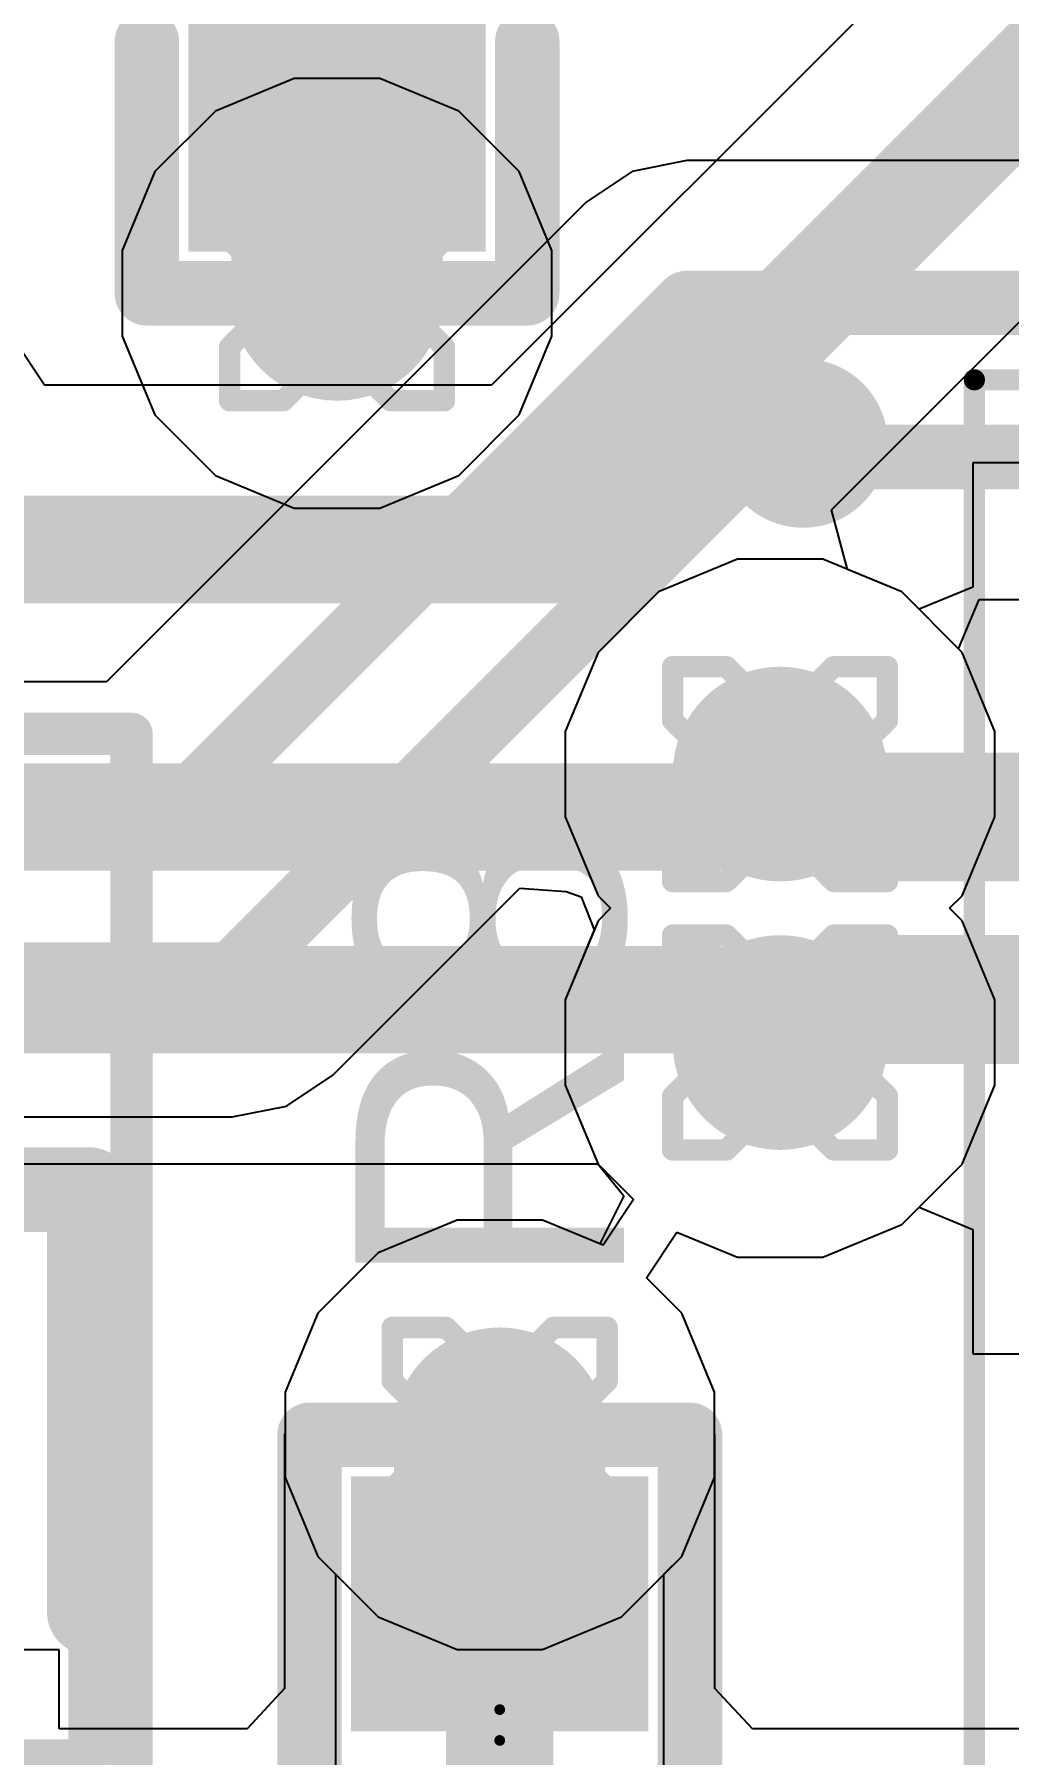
# Model space of a CAD drawing. Header units: inches. Extents: x -13 to 356, y -4 to 120.
# Drawn here: x 8.774 to 11.078, y 14.492 to 18.561 of the extents above; entities that cross this region are included whole.
import ezdxf

# ---------------------------------------------------------------- set-up
doc = ezdxf.new("R2010")
doc.units = ezdxf.units.IN
for name, color, linetype in [('Bottom Layer', 5, 'Continuous'), ('Drill Drawing', 1, 'Continuous'), ('GND', 16, 'Continuous'), ('Mechanical 13', 56, 'Continuous'), ('Mechanical 15', 56, 'Continuous'), ('Mechanical 16', 56, 'Continuous'), ('Mechanical 4', 56, 'Continuous'), ('POWER', 76, 'Continuous'), ('Top Layer', 1, 'Continuous'), ('Top Overlay', 2, 'Continuous'), ('Top Paste', 8, 'Continuous'), ('Top Solder', 216, 'Continuous'), ('Via Holes', 16, 'Continuous')]:
    doc.layers.add(name, color=color, linetype=linetype)
doc.styles.add('Arial', font='', dxfattribs={"height": 0.2})
doc.styles.get('Arial').set_extended_font_data('Arial')

# ---------------------------------------------------------------- blocks, each defined once
blk = doc.blocks.new('SOT23_3L_21')
at = {"layer": 'Mechanical 13'}
for points in [[(-1.5, 0.65, 0.1, 0.1, 0), (1.5, 0.65, 0.1, 0.1, 0)], [(1.5, -0.65, 0.1, 0.1, 0), (1.5, 0.65, 0.1, 0.1, 0)], [(-1.5, -0.65, 0.1, 0.1, 0), (1.5, -0.65, 0.1, 0.1, 0)]]:
    blk.add_lwpolyline(points, format="xyseb", dxfattribs=at)
for points in [[(1.475, 0.65, 0.05, 0.05, 1), (1.525, 0.65, 0.05, 0.05, 1)], [(1.475, 0.65, 0.05, 0.05, 1), (1.525, 0.65, 0.05, 0.05, 1)], [(1.475, -0.65, 0.05, 0.05, 1), (1.525, -0.65, 0.05, 0.05, 1)], [(1.475, -0.65, 0.05, 0.05, 1), (1.525, -0.65, 0.05, 0.05, 1)]]:
    blk.add_lwpolyline(points, format="xyseb", close=True, dxfattribs=at)
at = {"layer": 'Mechanical 15'}
for points in [[(-1.6, 1.778, 0.1, 0.1, 0), (1.6, 1.778, 0.1, 0.1, 0)], [(1.6, -1.778, 0.1, 0.1, 0), (1.6, 1.778, 0.1, 0.1, 0)]]:
    blk.add_lwpolyline(points, format="xyseb", dxfattribs=at)
blk.add_lwpolyline([(1.575, 1.778, 0.05, 0.05, 1), (1.625, 1.778, 0.05, 0.05, 1)], format="xyseb", close=True, dxfattribs=at)
blk.add_lwpolyline([(1.575, 1.778, 0.05, 0.05, 1), (1.625, 1.778, 0.05, 0.05, 1)], format="xyseb", close=True, dxfattribs=at)
at = {"layer": 'Top Overlay'}
for points in [[(0.7, 0.7, 0.2, 0.2, 0), (1.5, 0.7, 0.2, 0.2, 0)], [(1.5, -0.3, 0.2, 0.2, 0), (1.5, 0.7, 0.2, 0.2, 0)]]:
    blk.add_lwpolyline(points, format="xyseb", dxfattribs=at)
for points in [[(1.45, 0.7, 0.1, 0.1, 1), (1.55, 0.7, 0.1, 0.1, 1)], [(1.45, 0.7, 0.1, 0.1, 1), (1.55, 0.7, 0.1, 0.1, 1)], [(1.45, -0.3, 0.1, 0.1, 1), (1.55, -0.3, 0.1, 0.1, 1)]]:
    blk.add_lwpolyline(points, format="xyseb", close=True, dxfattribs=at)
blk = doc.blocks.new('_SOP100P600X160_11N_31')
at = {"layer": 'Mechanical 16'}
for points in [[(-3.655, 2.75, 0.05, 0.05, 0), (3.655, 2.75, 0.05, 0.05, 0)], [(-3.655, -2.75, 0.05, 0.05, 0), (-3.655, 2.75, 0.05, 0.05, 0)]]:
    blk.add_lwpolyline(points, format="xyseb", dxfattribs=at)
blk.add_lwpolyline([(-3.6675, 2.75, 0.025, 0.025, 1), (-3.6425, 2.75, 0.025, 0.025, 1)], format="xyseb", close=True, dxfattribs=at)
blk.add_lwpolyline([(-3.6675, 2.75, 0.025, 0.025, 1), (-3.6425, 2.75, 0.025, 0.025, 1)], format="xyseb", close=True, dxfattribs=at)
at = {"layer": 'Mechanical 4'}
for points in [[(-3.96, 2.6, 0.2, 0.2, 1), (-4.16, 2.6, 0.2, 0.2, 1)], [(-3.96, 2.6, 0.2, 0.2, 1), (-4.16, 2.6, 0.2, 0.2, 1)], [(-4.21, 2.6, 0.1, 0.1, 1), (-4.11, 2.6, 0.1, 0.1, 1)], [(-4.21, 2.6, 0.1, 0.1, 1), (-4.11, 2.6, 0.1, 0.1, 1)], [(-4.01, 2.6, 0.1, 0.1, 1), (-3.91, 2.6, 0.1, 0.1, 1)], [(-4.01, 2.6, 0.1, 0.1, 1), (-3.91, 2.6, 0.1, 0.1, 1)]]:
    blk.add_lwpolyline(points, format="xyseb", close=True, dxfattribs=at)
at = {"layer": 'Top Overlay'}
for points in [[(-3.96, 2.6, 0.2, 0.2, 1), (-4.16, 2.6, 0.2, 0.2, 1)], [(-4.21, 2.6, 0.1, 0.1, 1), (-4.11, 2.6, 0.1, 0.1, 1)], [(-4.01, 2.6, 0.1, 0.1, 1), (-3.91, 2.6, 0.1, 0.1, 1)]]:
    blk.add_lwpolyline(points, format="xyseb", close=True, dxfattribs=at)
blk = doc.blocks.new('C_0402_L_39')
at = {"layer": 'Top Layer'}
for points in [[(-0.65, 0.25), (-0.25, 0.25), (-0.25, -0.25), (-0.65, -0.25)], [(0.2499, 0.2499), (0.6499, 0.2499), (0.6499, -0.2501), (0.2499, -0.2501)]]:
    blk.add_hatch(color=1, dxfattribs=at).paths.add_polyline_path(points)
at = {"layer": 'Top Paste'}
for points in [[(-0.65, 0.25), (-0.25, 0.25), (-0.25, -0.25), (-0.65, -0.25)], [(0.2499, 0.2499), (0.6499, 0.2499), (0.6499, -0.2501), (0.2499, -0.2501)]]:
    blk.add_hatch(color=8, dxfattribs=at).paths.add_polyline_path(points)
at = {"layer": 'Top Solder'}
for points in [[(-0.7516, 0.3516), (-0.1484, 0.3516), (-0.1484, -0.3516), (-0.7516, -0.3516)], [(0.1483, 0.3515), (0.7515, 0.3515), (0.7515, -0.3517), (0.1483, -0.3517)]]:
    blk.add_hatch(color=216, dxfattribs=at).paths.add_polyline_path(points)
at = {"layer": 'Mechanical 15'}
for points in [[(0, -0.2, 0.0254, 0.0254, 0), (0, 0.2, 0.0254, 0.0254, 0)], [(0.2, 0, 0.0254, 0.0254, 0), (-0.2, 0, 0.0254, 0.0254, 0)]]:
    blk.add_lwpolyline(points, format="xyseb", dxfattribs=at)
for points in [[(-0.0063, 0.2, 0.0127, 0.0127, 1), (0.0063, 0.2, 0.0127, 0.0127, 1)], [(0.127, 0, 0.0254, 0.0254, 1), (-0.127, 0, 0.0254, 0.0254, 1)], [(-0.2063, 0, 0.0127, 0.0127, 1), (-0.1936, 0, 0.0127, 0.0127, 1)], [(-0.1333, 0, 0.0127, 0.0127, 1), (-0.1206, 0, 0.0127, 0.0127, 1)], [(0.1206, 0, 0.0127, 0.0127, 1), (0.1333, 0, 0.0127, 0.0127, 1)], [(0.1936, 0, 0.0127, 0.0127, 1), (0.2063, 0, 0.0127, 0.0127, 1)], [(-0.0063, -0.2, 0.0127, 0.0127, 1), (0.0063, -0.2, 0.0127, 0.0127, 1)]]:
    blk.add_lwpolyline(points, format="xyseb", close=True, dxfattribs=at)
at = {"layer": 'Top Overlay'}
for points in [[(-0.8499, -0.4499, 0.1524, 0.1524, 0), (-0.8499, 0.4499, 0.1524, 0.1524, 0)], [(-0.254, 0.4499, 0.1524, 0.1524, 0), (-0.8499, 0.4499, 0.1524, 0.1524, 0)], [(0.8499, 0.4499, 0.1524, 0.1524, 0), (0.254, 0.4499, 0.1524, 0.1524, 0)], [(0.8499, -0.4501, 0.1524, 0.1524, 0), (0.8499, 0.4499, 0.1524, 0.1524, 0)], [(0, -0.1524, 0.1524, 0.1524, 0), (0, 0.1524, 0.1524, 0.1524, 0)], [(-0.8498, -0.4501, 0.1524, 0.1524, 0), (-0.8499, -0.4499, 0.1524, 0.1524, 0)], [(-0.254, -0.4499, 0.1524, 0.1524, 0), (-0.8499, -0.4499, 0.1524, 0.1524, 0)], [(0.8499, -0.4499, 0.1524, 0.1524, 0), (0.254, -0.4499, 0.1524, 0.1524, 0)]]:
    blk.add_lwpolyline(points, format="xyseb", dxfattribs=at)
for points in [[(-0.888, 0.4499, 0.0762, 0.0762, 1), (-0.8118, 0.4499, 0.0762, 0.0762, 1)], [(-0.888, 0.4499, 0.0762, 0.0762, 1), (-0.8118, 0.4499, 0.0762, 0.0762, 1)], [(-0.2921, 0.4499, 0.0762, 0.0762, 1), (-0.2159, 0.4499, 0.0762, 0.0762, 1)], [(0.2159, 0.4499, 0.0762, 0.0762, 1), (0.2921, 0.4499, 0.0762, 0.0762, 1)], [(0.8118, 0.4499, 0.0762, 0.0762, 1), (0.888, 0.4499, 0.0762, 0.0762, 1)], [(0.8118, 0.4499, 0.0762, 0.0762, 1), (0.888, 0.4499, 0.0762, 0.0762, 1)], [(-0.0381, 0.1524, 0.0762, 0.0762, 1), (0.0381, 0.1524, 0.0762, 0.0762, 1)], [(-0.0381, -0.1524, 0.0762, 0.0762, 1), (0.0381, -0.1524, 0.0762, 0.0762, 1)], [(-0.888, -0.4499, 0.0762, 0.0762, 1), (-0.8118, -0.4499, 0.0762, 0.0762, 1)], [(-0.888, -0.4499, 0.0762, 0.0762, 1), (-0.8118, -0.4499, 0.0762, 0.0762, 1)], [(-0.888, -0.4499, 0.0762, 0.0762, 1), (-0.8118, -0.4499, 0.0762, 0.0762, 1)], [(-0.8879, -0.4501, 0.0762, 0.0762, 1), (-0.8117, -0.4501, 0.0762, 0.0762, 1)], [(-0.2921, -0.4499, 0.0762, 0.0762, 1), (-0.2159, -0.4499, 0.0762, 0.0762, 1)], [(0.2159, -0.4499, 0.0762, 0.0762, 1), (0.2921, -0.4499, 0.0762, 0.0762, 1)], [(0.8118, -0.4499, 0.0762, 0.0762, 1), (0.888, -0.4499, 0.0762, 0.0762, 1)], [(0.8118, -0.4501, 0.0762, 0.0762, 1), (0.888, -0.4501, 0.0762, 0.0762, 1)]]:
    blk.add_lwpolyline(points, format="xyseb", close=True, dxfattribs=at)
blk = doc.blocks.new('R_0402_L_56')
at = {"layer": 'Top Layer'}
for points in [[(-0.6001, 0.2499), (-0.2001, 0.2499), (-0.2001, -0.2501), (-0.6001, -0.2501)], [(0.2499, 0.2499), (0.6499, 0.2499), (0.6499, -0.2501), (0.2499, -0.2501)]]:
    blk.add_hatch(color=1, dxfattribs=at).paths.add_polyline_path(points)
at = {"layer": 'Top Paste'}
for points in [[(-0.6001, 0.2499), (-0.2001, 0.2499), (-0.2001, -0.2501), (-0.6001, -0.2501)], [(0.2499, 0.2499), (0.6499, 0.2499), (0.6499, -0.2501), (0.2499, -0.2501)]]:
    blk.add_hatch(color=8, dxfattribs=at).paths.add_polyline_path(points)
at = {"layer": 'Top Solder'}
for points in [[(-0.7017, 0.3515), (-0.0985, 0.3515), (-0.0985, -0.3517), (-0.7017, -0.3517)], [(0.1483, 0.3515), (0.7515, 0.3515), (0.7515, -0.3517), (0.1483, -0.3517)]]:
    blk.add_hatch(color=216, dxfattribs=at).paths.add_polyline_path(points)
at = {"layer": 'Mechanical 15'}
for points in [[(0, 0.2, 0.0254, 0.0254, 0), (0, -0.2, 0.0254, 0.0254, 0)], [(-0.2, 0, 0.0254, 0.0254, 0), (0.2, 0, 0.0254, 0.0254, 0)]]:
    blk.add_lwpolyline(points, format="xyseb", dxfattribs=at)
for points in [[(-0.0063, 0.2, 0.0127, 0.0127, 1), (0.0063, 0.2, 0.0127, 0.0127, 1)], [(0.127, 0, 0.0254, 0.0254, 1), (-0.127, 0, 0.0254, 0.0254, 1)], [(-0.2063, 0, 0.0127, 0.0127, 1), (-0.1936, 0, 0.0127, 0.0127, 1)], [(-0.1333, 0, 0.0127, 0.0127, 1), (-0.1206, 0, 0.0127, 0.0127, 1)], [(0.1206, 0, 0.0127, 0.0127, 1), (0.1333, 0, 0.0127, 0.0127, 1)], [(0.1936, 0, 0.0127, 0.0127, 1), (0.2063, 0, 0.0127, 0.0127, 1)], [(-0.0063, -0.2, 0.0127, 0.0127, 1), (0.0063, -0.2, 0.0127, 0.0127, 1)]]:
    blk.add_lwpolyline(points, format="xyseb", close=True, dxfattribs=at)
at = {"layer": 'Top Overlay'}
for points in [[(-0.8001, 0.4499, 0.1524, 0.1524, 0), (0.8499, 0.4499, 0.1524, 0.1524, 0)], [(-0.8001, 0.4499, 0.1524, 0.1524, 0), (-0.8001, -0.4501, 0.1524, 0.1524, 0)], [(0.8499, 0.4499, 0.1524, 0.1524, 0), (0.8499, -0.4501, 0.1524, 0.1524, 0)], [(-0.8001, -0.4501, 0.1524, 0.1524, 0), (0.8499, -0.4501, 0.1524, 0.1524, 0)]]:
    blk.add_lwpolyline(points, format="xyseb", dxfattribs=at)
for points in [[(-0.8382, 0.4499, 0.0762, 0.0762, 1), (-0.762, 0.4499, 0.0762, 0.0762, 1)], [(-0.8382, 0.4499, 0.0762, 0.0762, 1), (-0.762, 0.4499, 0.0762, 0.0762, 1)], [(0.8118, 0.4499, 0.0762, 0.0762, 1), (0.888, 0.4499, 0.0762, 0.0762, 1)], [(0.8118, 0.4499, 0.0762, 0.0762, 1), (0.888, 0.4499, 0.0762, 0.0762, 1)], [(-0.8382, -0.4501, 0.0762, 0.0762, 1), (-0.762, -0.4501, 0.0762, 0.0762, 1)], [(-0.8382, -0.4501, 0.0762, 0.0762, 1), (-0.762, -0.4501, 0.0762, 0.0762, 1)], [(0.8118, -0.4501, 0.0762, 0.0762, 1), (0.888, -0.4501, 0.0762, 0.0762, 1)], [(0.8118, -0.4501, 0.0762, 0.0762, 1), (0.888, -0.4501, 0.0762, 0.0762, 1)]]:
    blk.add_lwpolyline(points, format="xyseb", close=True, dxfattribs=at)

msp = doc.modelspace()

# ---------------------------------------------------------------- hatches: boundary and pattern name
at = {"layer": 'Bottom Layer'}
h = msp.add_hatch(color=5, dxfattribs=at)
edge = h.paths.add_edge_path()
edge.add_arc((9.4894, 17.9486), 0.254, 0, 360)
h = msp.add_hatch(color=5, dxfattribs=at)
edge = h.paths.add_edge_path()
edge.add_arc((10.5373, 16.8115), 0.254, 0, 360)
h = msp.add_hatch(color=5, dxfattribs=at)
edge = h.paths.add_edge_path()
edge.add_arc((10.5373, 16.1765), 0.254, 0, 360)
h = msp.add_hatch(color=5, dxfattribs=at)
edge = h.paths.add_edge_path()
edge.add_arc((9.8742, 15.2486), 0.254, 0, 360)
at = {"layer": 'GND'}
h = msp.add_hatch(color=16, dxfattribs=at)
edge = h.paths.add_edge_path()
edge.add_arc((9.4894, 17.9486), 0.254, 0, 360)
h = msp.add_hatch(color=16, dxfattribs=at)
edge = h.paths.add_edge_path()
edge.add_arc((10.5373, 16.8115), 0.254, 0, 360)
h = msp.add_hatch(color=16, dxfattribs=at)
edge = h.paths.add_edge_path()
edge.add_arc((10.5373, 16.1765), 0.254, 0, 360)
h = msp.add_hatch(color=16, dxfattribs=at)
edge = h.paths.add_edge_path()
edge.add_arc((9.8742, 15.2486), 0.254, 0, 360)
at = {"layer": 'POWER'}
h = msp.add_hatch(color=76, dxfattribs=at)
edge = h.paths.add_edge_path()
edge.add_arc((9.4894, 17.9486), 0.254, 0, 360)
h = msp.add_hatch(color=76, dxfattribs=at)
edge = h.paths.add_edge_path()
edge.add_arc((10.5373, 16.8115), 0.254, 0, 360)
h = msp.add_hatch(color=76, dxfattribs=at)
edge = h.paths.add_edge_path()
edge.add_arc((10.5373, 16.1765), 0.254, 0, 360)
h = msp.add_hatch(color=76, dxfattribs=at)
edge = h.paths.add_edge_path()
edge.add_arc((9.8742, 15.2486), 0.254, 0, 360)
at = {"layer": 'Top Layer'}
for points in [[(9.7394, 18.5485), (9.2394, 18.5485), (9.2394, 17.9486), (9.7394, 17.9486)], [(9.6243, 14.6487), (10.1243, 14.6487), (10.1243, 15.2486), (9.6243, 15.2486)]]:
    msp.add_hatch(color=1, dxfattribs=at).paths.add_polyline_path(points)
h = msp.add_hatch(color=1, dxfattribs=at)
edge = h.paths.add_edge_path()
edge.add_arc((9.4894, 17.9486), 0.254, 0, 360)
h = msp.add_hatch(color=1, dxfattribs=at)
edge = h.paths.add_edge_path()
edge.add_arc((10.5373, 16.8115), 0.254, 0, 360)
h = msp.add_hatch(color=1, dxfattribs=at)
edge = h.paths.add_edge_path()
edge.add_arc((10.5373, 16.1765), 0.254, 0, 360)
h = msp.add_hatch(color=1, dxfattribs=at)
edge = h.paths.add_edge_path()
edge.add_arc((9.8742, 15.2486), 0.254, 0, 360)
at = {"layer": 'Via Holes'}
h = msp.add_hatch(color=7, dxfattribs=at)
edge = h.paths.add_edge_path()
edge.add_arc((9.4894, 17.9486), 0.127, 0, 360)
h = msp.add_hatch(color=7, dxfattribs=at)
edge = h.paths.add_edge_path()
edge.add_arc((10.5373, 16.8115), 0.127, 0, 360)
h = msp.add_hatch(color=7, dxfattribs=at)
edge = h.paths.add_edge_path()
edge.add_arc((10.5373, 16.1765), 0.127, 0, 360)
h = msp.add_hatch(color=7, dxfattribs=at)
edge = h.paths.add_edge_path()
edge.add_arc((9.8742, 15.2486), 0.127, 0, 360)

# ---------------------------------------------------------------- linework, layer by layer
at = {"layer": 'Bottom Layer'}
for p, q in [((11.77, 19.6462), (9.8549, 17.7311)), ((10.6593, 17.4368), (12.2056, 18.9831)), ((8.7974, 17.7311), (8.7269, 17.8367)), ((9.8549, 17.7311), (8.7974, 17.7311)), ((10.6972, 17.2951), (10.6593, 17.4368)), ((10.8251, 17.2422), (10.6972, 17.2951)), ((10.968, 17.0993), (10.8251, 17.2422)), ((11.0453, 16.9125), (10.968, 17.0993)), ((11.0453, 16.7105), (11.0453, 16.9125)), ((10.968, 16.5237), (11.0453, 16.7105)), ((10.9382, 16.494), (10.968, 16.5237)), ((10.968, 16.4643), (10.9382, 16.494)), ((11.0453, 16.2775), (10.968, 16.4643)), ((11.0453, 16.0755), (11.0453, 16.2775)), ((10.968, 15.8887), (11.0453, 16.0755)), ((5.0955, 15.8896), (10.1059, 15.8896)), ((10.1059, 15.8896), (10.1674, 15.8143)), ((10.8251, 15.7458), (10.968, 15.8887)), ((10.1674, 15.8143), (10.1107, 15.7005)), ((9.7732, 15.7566), (9.5865, 15.6793)), ((9.9753, 15.7566), (9.7732, 15.7566)), ((10.1107, 15.7005), (9.9753, 15.7566)), ((10.2212, 15.6201), (10.2931, 15.7278)), ((10.2931, 15.7278), (10.4363, 15.6685)), ((10.6384, 15.6685), (10.8251, 15.7458)), ((9.5865, 15.6793), (9.4436, 15.5364)), ((10.4363, 15.6685), (10.6384, 15.6685)), ((10.3049, 15.5364), (10.2212, 15.6201)), ((9.4436, 15.5364), (9.3663, 15.3497)), ((10.3823, 15.3497), (10.3049, 15.5364)), ((9.3663, 15.3497), (9.3663, 15.1476)), ((10.3823, 15.1476), (10.3823, 15.3497)), ((9.3663, 15.1476), (9.4436, 14.9609)), ((10.3049, 14.9609), (10.3823, 15.1476)), ((9.4436, 14.9609), (9.4858, 14.9187)), ((10.2627, 14.9187), (10.3049, 14.9609)), ((9.4858, 14.9187), (9.4858, 14.1132)), ((10.2627, 14.2741), (10.2627, 14.9187))]:
    msp.add_line(p, q, dxfattribs=at)
for points in [[(10.0158, 17.3427, 0.254, 0.254, 0), (12.0447, 19.3716, 0.254, 0.254, 0)], [(7.4034, 17.3427, 0.254, 0.254, 0), (10.0158, 17.3427, 0.254, 0.254, 0)], [(10.3807, 16.7099, 0.254, 0.254, 0), (10.4823, 16.8115, 0.254, 0.254, 0)], [(10.4823, 16.8115, 0.254, 0.254, 0), (10.5373, 16.8115, 0.254, 0.254, 0)], [(4.7558, 16.7099, 0.254, 0.254, 0), (10.3807, 16.7099, 0.254, 0.254, 0)], [(4.9346, 16.2781, 0.254, 0.254, 0), (10.3807, 16.2781, 0.254, 0.254, 0)], [(10.3807, 16.2781, 0.254, 0.254, 0), (10.4823, 16.1765, 0.254, 0.254, 0)], [(10.4823, 16.1765, 0.254, 0.254, 0), (10.5373, 16.1765, 0.254, 0.254, 0)], [(9.8742, 14.1132, 0.254, 0.254, 0), (9.8742, 15.2486, 0.254, 0.254, 0)]]:
    msp.add_lwpolyline(points, format="xyseb", dxfattribs=at)
for points in [[(9.9523, 17.3427, 0.127, 0.127, 1), (10.0793, 17.3427, 0.127, 0.127, 1)], [(9.9523, 17.3427, 0.127, 0.127, 1), (10.0793, 17.3427, 0.127, 0.127, 1)], [(10.4188, 16.8115, 0.127, 0.127, 1), (10.5458, 16.8115, 0.127, 0.127, 1)], [(10.4188, 16.8115, 0.127, 0.127, 1), (10.5458, 16.8115, 0.127, 0.127, 1)], [(10.4738, 16.8115, 0.127, 0.127, 1), (10.6008, 16.8115, 0.127, 0.127, 1)], [(10.3172, 16.7099, 0.127, 0.127, 1), (10.4442, 16.7099, 0.127, 0.127, 1)], [(10.3172, 16.7099, 0.127, 0.127, 1), (10.4442, 16.7099, 0.127, 0.127, 1)], [(10.3172, 16.2781, 0.127, 0.127, 1), (10.4442, 16.2781, 0.127, 0.127, 1)], [(10.3172, 16.2781, 0.127, 0.127, 1), (10.4442, 16.2781, 0.127, 0.127, 1)], [(10.4188, 16.1765, 0.127, 0.127, 1), (10.5458, 16.1765, 0.127, 0.127, 1)], [(10.4188, 16.1765, 0.127, 0.127, 1), (10.5458, 16.1765, 0.127, 0.127, 1)], [(10.4738, 16.1765, 0.127, 0.127, 1), (10.6008, 16.1765, 0.127, 0.127, 1)], [(9.8107, 15.2486, 0.127, 0.127, 1), (9.9377, 15.2486, 0.127, 0.127, 1)]]:
    msp.add_lwpolyline(points, format="xyseb", close=True, dxfattribs=at)
at = {"layer": 'Drill Drawing'}
for points in [[(9.2354, 18.0756, 0.0508, 0.0508, 0), (9.2354, 18.2026, 0.0508, 0.0508, 0)], [(9.2354, 18.2026, 0.0508, 0.0508, 0), (9.3624, 18.2026, 0.0508, 0.0508, 0)], [(9.3624, 18.2026, 0.0508, 0.0508, 0), (9.4894, 18.0756, 0.0508, 0.0508, 0)], [(9.4894, 18.0756, 0.0508, 0.0508, 0), (9.6164, 18.2026, 0.0508, 0.0508, 0)], [(9.6164, 18.2026, 0.0508, 0.0508, 0), (9.7434, 18.2026, 0.0508, 0.0508, 0)], [(9.7434, 18.0756, 0.0508, 0.0508, 0), (9.7434, 18.2026, 0.0508, 0.0508, 0)], [(9.2354, 18.0756, 0.0508, 0.0508, 0), (9.3624, 17.9486, 0.0508, 0.0508, 0)], [(9.6164, 17.9486, 0.0508, 0.0508, 0), (9.7434, 18.0756, 0.0508, 0.0508, 0)], [(9.2354, 17.8216, 0.0508, 0.0508, 0), (9.3624, 17.9486, 0.0508, 0.0508, 0)], [(9.6164, 17.9486, 0.0508, 0.0508, 0), (9.7434, 17.8216, 0.0508, 0.0508, 0)], [(9.2354, 17.6946, 0.0508, 0.0508, 0), (9.2354, 17.8216, 0.0508, 0.0508, 0)], [(9.3624, 17.6946, 0.0508, 0.0508, 0), (9.4894, 17.8216, 0.0508, 0.0508, 0)], [(9.4894, 17.8216, 0.0508, 0.0508, 0), (9.6164, 17.6946, 0.0508, 0.0508, 0)], [(9.7434, 17.6946, 0.0508, 0.0508, 0), (9.7434, 17.8216, 0.0508, 0.0508, 0)], [(9.2354, 17.6946, 0.0508, 0.0508, 0), (9.3624, 17.6946, 0.0508, 0.0508, 0)], [(9.6164, 17.6946, 0.0508, 0.0508, 0), (9.7434, 17.6946, 0.0508, 0.0508, 0)], [(10.2833, 16.9385, 0.0508, 0.0508, 0), (10.2833, 17.0655, 0.0508, 0.0508, 0)], [(10.2833, 17.0655, 0.0508, 0.0508, 0), (10.4103, 17.0655, 0.0508, 0.0508, 0)], [(10.4103, 17.0655, 0.0508, 0.0508, 0), (10.5373, 16.9385, 0.0508, 0.0508, 0)], [(10.5373, 16.9385, 0.0508, 0.0508, 0), (10.6643, 17.0655, 0.0508, 0.0508, 0)], [(10.6643, 17.0655, 0.0508, 0.0508, 0), (10.7913, 17.0655, 0.0508, 0.0508, 0)], [(10.7913, 16.9385, 0.0508, 0.0508, 0), (10.7913, 17.0655, 0.0508, 0.0508, 0)], [(10.2833, 16.9385, 0.0508, 0.0508, 0), (10.4103, 16.8115, 0.0508, 0.0508, 0)], [(10.6643, 16.8115, 0.0508, 0.0508, 0), (10.7913, 16.9385, 0.0508, 0.0508, 0)], [(10.2833, 16.6845, 0.0508, 0.0508, 0), (10.4103, 16.8115, 0.0508, 0.0508, 0)], [(10.6643, 16.8115, 0.0508, 0.0508, 0), (10.7913, 16.6845, 0.0508, 0.0508, 0)], [(10.2833, 16.5575, 0.0508, 0.0508, 0), (10.2833, 16.6845, 0.0508, 0.0508, 0)], [(10.4103, 16.5575, 0.0508, 0.0508, 0), (10.5373, 16.6845, 0.0508, 0.0508, 0)], [(10.5373, 16.6845, 0.0508, 0.0508, 0), (10.6643, 16.5575, 0.0508, 0.0508, 0)], [(10.7913, 16.5575, 0.0508, 0.0508, 0), (10.7913, 16.6845, 0.0508, 0.0508, 0)], [(10.2833, 16.5575, 0.0508, 0.0508, 0), (10.4103, 16.5575, 0.0508, 0.0508, 0)], [(10.6643, 16.5575, 0.0508, 0.0508, 0), (10.7913, 16.5575, 0.0508, 0.0508, 0)], [(10.2833, 16.3035, 0.0508, 0.0508, 0), (10.2833, 16.4305, 0.0508, 0.0508, 0)], [(10.2833, 16.4305, 0.0508, 0.0508, 0), (10.4103, 16.4305, 0.0508, 0.0508, 0)], [(10.4103, 16.4305, 0.0508, 0.0508, 0), (10.5373, 16.3035, 0.0508, 0.0508, 0)], [(10.5373, 16.3035, 0.0508, 0.0508, 0), (10.6643, 16.4305, 0.0508, 0.0508, 0)], [(10.6643, 16.4305, 0.0508, 0.0508, 0), (10.7913, 16.4305, 0.0508, 0.0508, 0)], [(10.7913, 16.3035, 0.0508, 0.0508, 0), (10.7913, 16.4305, 0.0508, 0.0508, 0)], [(10.2833, 16.3035, 0.0508, 0.0508, 0), (10.4103, 16.1765, 0.0508, 0.0508, 0)], [(10.6643, 16.1765, 0.0508, 0.0508, 0), (10.7913, 16.3035, 0.0508, 0.0508, 0)], [(10.2833, 16.0495, 0.0508, 0.0508, 0), (10.4103, 16.1765, 0.0508, 0.0508, 0)], [(10.6643, 16.1765, 0.0508, 0.0508, 0), (10.7913, 16.0495, 0.0508, 0.0508, 0)], [(10.2833, 15.9225, 0.0508, 0.0508, 0), (10.2833, 16.0495, 0.0508, 0.0508, 0)], [(10.4103, 15.9225, 0.0508, 0.0508, 0), (10.5373, 16.0495, 0.0508, 0.0508, 0)], [(10.5373, 16.0495, 0.0508, 0.0508, 0), (10.6643, 15.9225, 0.0508, 0.0508, 0)], [(10.7913, 15.9225, 0.0508, 0.0508, 0), (10.7913, 16.0495, 0.0508, 0.0508, 0)], [(10.2833, 15.9225, 0.0508, 0.0508, 0), (10.4103, 15.9225, 0.0508, 0.0508, 0)], [(10.6643, 15.9225, 0.0508, 0.0508, 0), (10.7913, 15.9225, 0.0508, 0.0508, 0)], [(9.6202, 15.3756, 0.0508, 0.0508, 0), (9.6202, 15.5026, 0.0508, 0.0508, 0)], [(9.6202, 15.5026, 0.0508, 0.0508, 0), (9.7472, 15.5026, 0.0508, 0.0508, 0)], [(9.7472, 15.5026, 0.0508, 0.0508, 0), (9.8742, 15.3756, 0.0508, 0.0508, 0)], [(9.8742, 15.3756, 0.0508, 0.0508, 0), (10.0013, 15.5026, 0.0508, 0.0508, 0)], [(10.0013, 15.5026, 0.0508, 0.0508, 0), (10.1282, 15.5026, 0.0508, 0.0508, 0)], [(10.1282, 15.3756, 0.0508, 0.0508, 0), (10.1282, 15.5026, 0.0508, 0.0508, 0)], [(9.6202, 15.3756, 0.0508, 0.0508, 0), (9.7472, 15.2486, 0.0508, 0.0508, 0)], [(10.0013, 15.2486, 0.0508, 0.0508, 0), (10.1282, 15.3756, 0.0508, 0.0508, 0)], [(9.6202, 15.1216, 0.0508, 0.0508, 0), (9.7472, 15.2486, 0.0508, 0.0508, 0)], [(10.0013, 15.2486, 0.0508, 0.0508, 0), (10.1282, 15.1216, 0.0508, 0.0508, 0)], [(9.6202, 14.9946, 0.0508, 0.0508, 0), (9.6202, 15.1216, 0.0508, 0.0508, 0)], [(9.7472, 14.9946, 0.0508, 0.0508, 0), (9.8742, 15.1216, 0.0508, 0.0508, 0)], [(9.8742, 15.1216, 0.0508, 0.0508, 0), (10.0013, 14.9946, 0.0508, 0.0508, 0)], [(10.1282, 14.9946, 0.0508, 0.0508, 0), (10.1282, 15.1216, 0.0508, 0.0508, 0)], [(9.6202, 14.9946, 0.0508, 0.0508, 0), (9.7472, 14.9946, 0.0508, 0.0508, 0)], [(10.0013, 14.9946, 0.0508, 0.0508, 0), (10.1282, 14.9946, 0.0508, 0.0508, 0)]]:
    msp.add_lwpolyline(points, format="xyseb", dxfattribs=at)
for points in [[(9.2227, 18.2026, 0.0254, 0.0254, 1), (9.2481, 18.2026, 0.0254, 0.0254, 1)], [(9.2227, 18.2026, 0.0254, 0.0254, 1), (9.2481, 18.2026, 0.0254, 0.0254, 1)], [(9.3497, 18.2026, 0.0254, 0.0254, 1), (9.3751, 18.2026, 0.0254, 0.0254, 1)], [(9.3497, 18.2026, 0.0254, 0.0254, 1), (9.3751, 18.2026, 0.0254, 0.0254, 1)], [(9.6037, 18.2026, 0.0254, 0.0254, 1), (9.6291, 18.2026, 0.0254, 0.0254, 1)], [(9.6037, 18.2026, 0.0254, 0.0254, 1), (9.6291, 18.2026, 0.0254, 0.0254, 1)], [(9.7307, 18.2026, 0.0254, 0.0254, 1), (9.7561, 18.2026, 0.0254, 0.0254, 1)], [(9.7307, 18.2026, 0.0254, 0.0254, 1), (9.7561, 18.2026, 0.0254, 0.0254, 1)], [(9.2227, 18.0756, 0.0254, 0.0254, 1), (9.2481, 18.0756, 0.0254, 0.0254, 1)], [(9.2227, 18.0756, 0.0254, 0.0254, 1), (9.2481, 18.0756, 0.0254, 0.0254, 1)], [(9.4767, 18.0756, 0.0254, 0.0254, 1), (9.5021, 18.0756, 0.0254, 0.0254, 1)], [(9.4767, 18.0756, 0.0254, 0.0254, 1), (9.5021, 18.0756, 0.0254, 0.0254, 1)], [(9.7307, 18.0756, 0.0254, 0.0254, 1), (9.7561, 18.0756, 0.0254, 0.0254, 1)], [(9.7307, 18.0756, 0.0254, 0.0254, 1), (9.7561, 18.0756, 0.0254, 0.0254, 1)], [(9.3497, 17.9486, 0.0254, 0.0254, 1), (9.3751, 17.9486, 0.0254, 0.0254, 1)], [(9.3497, 17.9486, 0.0254, 0.0254, 1), (9.3751, 17.9486, 0.0254, 0.0254, 1)], [(9.6037, 17.9486, 0.0254, 0.0254, 1), (9.6291, 17.9486, 0.0254, 0.0254, 1)], [(9.6037, 17.9486, 0.0254, 0.0254, 1), (9.6291, 17.9486, 0.0254, 0.0254, 1)], [(9.2227, 17.8216, 0.0254, 0.0254, 1), (9.2481, 17.8216, 0.0254, 0.0254, 1)], [(9.2227, 17.8216, 0.0254, 0.0254, 1), (9.2481, 17.8216, 0.0254, 0.0254, 1)], [(9.4767, 17.8216, 0.0254, 0.0254, 1), (9.5021, 17.8216, 0.0254, 0.0254, 1)], [(9.4767, 17.8216, 0.0254, 0.0254, 1), (9.5021, 17.8216, 0.0254, 0.0254, 1)], [(9.7307, 17.8216, 0.0254, 0.0254, 1), (9.7561, 17.8216, 0.0254, 0.0254, 1)], [(9.7307, 17.8216, 0.0254, 0.0254, 1), (9.7561, 17.8216, 0.0254, 0.0254, 1)], [(9.2227, 17.6946, 0.0254, 0.0254, 1), (9.2481, 17.6946, 0.0254, 0.0254, 1)], [(9.2227, 17.6946, 0.0254, 0.0254, 1), (9.2481, 17.6946, 0.0254, 0.0254, 1)], [(9.3497, 17.6946, 0.0254, 0.0254, 1), (9.3751, 17.6946, 0.0254, 0.0254, 1)], [(9.3497, 17.6946, 0.0254, 0.0254, 1), (9.3751, 17.6946, 0.0254, 0.0254, 1)], [(9.6037, 17.6946, 0.0254, 0.0254, 1), (9.6291, 17.6946, 0.0254, 0.0254, 1)], [(9.6037, 17.6946, 0.0254, 0.0254, 1), (9.6291, 17.6946, 0.0254, 0.0254, 1)], [(9.7307, 17.6946, 0.0254, 0.0254, 1), (9.7561, 17.6946, 0.0254, 0.0254, 1)], [(9.7307, 17.6946, 0.0254, 0.0254, 1), (9.7561, 17.6946, 0.0254, 0.0254, 1)], [(10.2706, 17.0655, 0.0254, 0.0254, 1), (10.296, 17.0655, 0.0254, 0.0254, 1)], [(10.2706, 17.0655, 0.0254, 0.0254, 1), (10.296, 17.0655, 0.0254, 0.0254, 1)], [(10.3976, 17.0655, 0.0254, 0.0254, 1), (10.423, 17.0655, 0.0254, 0.0254, 1)], [(10.3976, 17.0655, 0.0254, 0.0254, 1), (10.423, 17.0655, 0.0254, 0.0254, 1)], [(10.6516, 17.0655, 0.0254, 0.0254, 1), (10.677, 17.0655, 0.0254, 0.0254, 1)], [(10.6516, 17.0655, 0.0254, 0.0254, 1), (10.677, 17.0655, 0.0254, 0.0254, 1)], [(10.7786, 17.0655, 0.0254, 0.0254, 1), (10.804, 17.0655, 0.0254, 0.0254, 1)], [(10.7786, 17.0655, 0.0254, 0.0254, 1), (10.804, 17.0655, 0.0254, 0.0254, 1)], [(10.2706, 16.9385, 0.0254, 0.0254, 1), (10.296, 16.9385, 0.0254, 0.0254, 1)], [(10.2706, 16.9385, 0.0254, 0.0254, 1), (10.296, 16.9385, 0.0254, 0.0254, 1)], [(10.5246, 16.9385, 0.0254, 0.0254, 1), (10.55, 16.9385, 0.0254, 0.0254, 1)], [(10.5246, 16.9385, 0.0254, 0.0254, 1), (10.55, 16.9385, 0.0254, 0.0254, 1)], [(10.7786, 16.9385, 0.0254, 0.0254, 1), (10.804, 16.9385, 0.0254, 0.0254, 1)], [(10.7786, 16.9385, 0.0254, 0.0254, 1), (10.804, 16.9385, 0.0254, 0.0254, 1)], [(10.3976, 16.8115, 0.0254, 0.0254, 1), (10.423, 16.8115, 0.0254, 0.0254, 1)], [(10.3976, 16.8115, 0.0254, 0.0254, 1), (10.423, 16.8115, 0.0254, 0.0254, 1)], [(10.6516, 16.8115, 0.0254, 0.0254, 1), (10.677, 16.8115, 0.0254, 0.0254, 1)], [(10.6516, 16.8115, 0.0254, 0.0254, 1), (10.677, 16.8115, 0.0254, 0.0254, 1)], [(10.2706, 16.6845, 0.0254, 0.0254, 1), (10.296, 16.6845, 0.0254, 0.0254, 1)], [(10.2706, 16.6845, 0.0254, 0.0254, 1), (10.296, 16.6845, 0.0254, 0.0254, 1)], [(10.5246, 16.6845, 0.0254, 0.0254, 1), (10.55, 16.6845, 0.0254, 0.0254, 1)], [(10.5246, 16.6845, 0.0254, 0.0254, 1), (10.55, 16.6845, 0.0254, 0.0254, 1)], [(10.7786, 16.6845, 0.0254, 0.0254, 1), (10.804, 16.6845, 0.0254, 0.0254, 1)], [(10.7786, 16.6845, 0.0254, 0.0254, 1), (10.804, 16.6845, 0.0254, 0.0254, 1)], [(10.2706, 16.5575, 0.0254, 0.0254, 1), (10.296, 16.5575, 0.0254, 0.0254, 1)], [(10.2706, 16.5575, 0.0254, 0.0254, 1), (10.296, 16.5575, 0.0254, 0.0254, 1)], [(10.3976, 16.5575, 0.0254, 0.0254, 1), (10.423, 16.5575, 0.0254, 0.0254, 1)], [(10.3976, 16.5575, 0.0254, 0.0254, 1), (10.423, 16.5575, 0.0254, 0.0254, 1)], [(10.6516, 16.5575, 0.0254, 0.0254, 1), (10.677, 16.5575, 0.0254, 0.0254, 1)], [(10.6516, 16.5575, 0.0254, 0.0254, 1), (10.677, 16.5575, 0.0254, 0.0254, 1)], [(10.7786, 16.5575, 0.0254, 0.0254, 1), (10.804, 16.5575, 0.0254, 0.0254, 1)], [(10.7786, 16.5575, 0.0254, 0.0254, 1), (10.804, 16.5575, 0.0254, 0.0254, 1)], [(10.2706, 16.4305, 0.0254, 0.0254, 1), (10.296, 16.4305, 0.0254, 0.0254, 1)], [(10.2706, 16.4305, 0.0254, 0.0254, 1), (10.296, 16.4305, 0.0254, 0.0254, 1)], [(10.3976, 16.4305, 0.0254, 0.0254, 1), (10.423, 16.4305, 0.0254, 0.0254, 1)], [(10.3976, 16.4305, 0.0254, 0.0254, 1), (10.423, 16.4305, 0.0254, 0.0254, 1)], [(10.6516, 16.4305, 0.0254, 0.0254, 1), (10.677, 16.4305, 0.0254, 0.0254, 1)], [(10.6516, 16.4305, 0.0254, 0.0254, 1), (10.677, 16.4305, 0.0254, 0.0254, 1)], [(10.7786, 16.4305, 0.0254, 0.0254, 1), (10.804, 16.4305, 0.0254, 0.0254, 1)], [(10.7786, 16.4305, 0.0254, 0.0254, 1), (10.804, 16.4305, 0.0254, 0.0254, 1)], [(10.2706, 16.3035, 0.0254, 0.0254, 1), (10.296, 16.3035, 0.0254, 0.0254, 1)], [(10.2706, 16.3035, 0.0254, 0.0254, 1), (10.296, 16.3035, 0.0254, 0.0254, 1)], [(10.5246, 16.3035, 0.0254, 0.0254, 1), (10.55, 16.3035, 0.0254, 0.0254, 1)], [(10.5246, 16.3035, 0.0254, 0.0254, 1), (10.55, 16.3035, 0.0254, 0.0254, 1)], [(10.7786, 16.3035, 0.0254, 0.0254, 1), (10.804, 16.3035, 0.0254, 0.0254, 1)], [(10.7786, 16.3035, 0.0254, 0.0254, 1), (10.804, 16.3035, 0.0254, 0.0254, 1)], [(10.3976, 16.1765, 0.0254, 0.0254, 1), (10.423, 16.1765, 0.0254, 0.0254, 1)], [(10.3976, 16.1765, 0.0254, 0.0254, 1), (10.423, 16.1765, 0.0254, 0.0254, 1)], [(10.6516, 16.1765, 0.0254, 0.0254, 1), (10.677, 16.1765, 0.0254, 0.0254, 1)], [(10.6516, 16.1765, 0.0254, 0.0254, 1), (10.677, 16.1765, 0.0254, 0.0254, 1)], [(10.2706, 16.0495, 0.0254, 0.0254, 1), (10.296, 16.0495, 0.0254, 0.0254, 1)], [(10.2706, 16.0495, 0.0254, 0.0254, 1), (10.296, 16.0495, 0.0254, 0.0254, 1)], [(10.5246, 16.0495, 0.0254, 0.0254, 1), (10.55, 16.0495, 0.0254, 0.0254, 1)], [(10.5246, 16.0495, 0.0254, 0.0254, 1), (10.55, 16.0495, 0.0254, 0.0254, 1)], [(10.7786, 16.0495, 0.0254, 0.0254, 1), (10.804, 16.0495, 0.0254, 0.0254, 1)], [(10.7786, 16.0495, 0.0254, 0.0254, 1), (10.804, 16.0495, 0.0254, 0.0254, 1)], [(10.2706, 15.9225, 0.0254, 0.0254, 1), (10.296, 15.9225, 0.0254, 0.0254, 1)], [(10.2706, 15.9225, 0.0254, 0.0254, 1), (10.296, 15.9225, 0.0254, 0.0254, 1)], [(10.3976, 15.9225, 0.0254, 0.0254, 1), (10.423, 15.9225, 0.0254, 0.0254, 1)], [(10.3976, 15.9225, 0.0254, 0.0254, 1), (10.423, 15.9225, 0.0254, 0.0254, 1)], [(10.6516, 15.9225, 0.0254, 0.0254, 1), (10.677, 15.9225, 0.0254, 0.0254, 1)], [(10.6516, 15.9225, 0.0254, 0.0254, 1), (10.677, 15.9225, 0.0254, 0.0254, 1)], [(10.7786, 15.9225, 0.0254, 0.0254, 1), (10.804, 15.9225, 0.0254, 0.0254, 1)], [(10.7786, 15.9225, 0.0254, 0.0254, 1), (10.804, 15.9225, 0.0254, 0.0254, 1)], [(9.6075, 15.5026, 0.0254, 0.0254, 1), (9.6329, 15.5026, 0.0254, 0.0254, 1)], [(9.6075, 15.5026, 0.0254, 0.0254, 1), (9.6329, 15.5026, 0.0254, 0.0254, 1)], [(9.7345, 15.5026, 0.0254, 0.0254, 1), (9.7599, 15.5026, 0.0254, 0.0254, 1)], [(9.7345, 15.5026, 0.0254, 0.0254, 1), (9.7599, 15.5026, 0.0254, 0.0254, 1)], [(9.9885, 15.5026, 0.0254, 0.0254, 1), (10.0139, 15.5026, 0.0254, 0.0254, 1)], [(9.9885, 15.5026, 0.0254, 0.0254, 1), (10.0139, 15.5026, 0.0254, 0.0254, 1)], [(10.1156, 15.5026, 0.0254, 0.0254, 1), (10.141, 15.5026, 0.0254, 0.0254, 1)], [(10.1156, 15.5026, 0.0254, 0.0254, 1), (10.141, 15.5026, 0.0254, 0.0254, 1)], [(9.6075, 15.3756, 0.0254, 0.0254, 1), (9.6329, 15.3756, 0.0254, 0.0254, 1)], [(9.6075, 15.3756, 0.0254, 0.0254, 1), (9.6329, 15.3756, 0.0254, 0.0254, 1)], [(9.8615, 15.3756, 0.0254, 0.0254, 1), (9.8869, 15.3756, 0.0254, 0.0254, 1)], [(9.8615, 15.3756, 0.0254, 0.0254, 1), (9.8869, 15.3756, 0.0254, 0.0254, 1)], [(10.1156, 15.3756, 0.0254, 0.0254, 1), (10.141, 15.3756, 0.0254, 0.0254, 1)], [(10.1156, 15.3756, 0.0254, 0.0254, 1), (10.141, 15.3756, 0.0254, 0.0254, 1)], [(9.7345, 15.2486, 0.0254, 0.0254, 1), (9.7599, 15.2486, 0.0254, 0.0254, 1)], [(9.7345, 15.2486, 0.0254, 0.0254, 1), (9.7599, 15.2486, 0.0254, 0.0254, 1)], [(9.9885, 15.2486, 0.0254, 0.0254, 1), (10.0139, 15.2486, 0.0254, 0.0254, 1)], [(9.9885, 15.2486, 0.0254, 0.0254, 1), (10.0139, 15.2486, 0.0254, 0.0254, 1)], [(9.6075, 15.1216, 0.0254, 0.0254, 1), (9.6329, 15.1216, 0.0254, 0.0254, 1)], [(9.6075, 15.1216, 0.0254, 0.0254, 1), (9.6329, 15.1216, 0.0254, 0.0254, 1)], [(9.8615, 15.1216, 0.0254, 0.0254, 1), (9.8869, 15.1216, 0.0254, 0.0254, 1)], [(9.8615, 15.1216, 0.0254, 0.0254, 1), (9.8869, 15.1216, 0.0254, 0.0254, 1)], [(10.1156, 15.1216, 0.0254, 0.0254, 1), (10.141, 15.1216, 0.0254, 0.0254, 1)], [(10.1156, 15.1216, 0.0254, 0.0254, 1), (10.141, 15.1216, 0.0254, 0.0254, 1)], [(9.6075, 14.9946, 0.0254, 0.0254, 1), (9.6329, 14.9946, 0.0254, 0.0254, 1)], [(9.6075, 14.9946, 0.0254, 0.0254, 1), (9.6329, 14.9946, 0.0254, 0.0254, 1)], [(9.7345, 14.9946, 0.0254, 0.0254, 1), (9.7599, 14.9946, 0.0254, 0.0254, 1)], [(9.7345, 14.9946, 0.0254, 0.0254, 1), (9.7599, 14.9946, 0.0254, 0.0254, 1)], [(9.9885, 14.9946, 0.0254, 0.0254, 1), (10.0139, 14.9946, 0.0254, 0.0254, 1)], [(9.9885, 14.9946, 0.0254, 0.0254, 1), (10.0139, 14.9946, 0.0254, 0.0254, 1)], [(10.1156, 14.9946, 0.0254, 0.0254, 1), (10.141, 14.9946, 0.0254, 0.0254, 1)], [(10.1156, 14.9946, 0.0254, 0.0254, 1), (10.141, 14.9946, 0.0254, 0.0254, 1)]]:
    msp.add_lwpolyline(points, format="xyseb", close=True, dxfattribs=at)
at = {"layer": 'GND'}
for p, q in [((10.1878, 18.2369), (10.0786, 18.1639)), ((10.3167, 18.2626), (10.1878, 18.2369)), ((21.6016, 18.2626), (10.3167, 18.2626)), ((10.0786, 18.1639), (8.9442, 17.0295)), ((10.9598, 17.1075), (11.0084, 17.2248)), ((11.0084, 17.2248), (17.8255, 17.2248)), ((10.968, 17.0993), (10.9598, 17.1075)), ((11.0453, 16.9125), (10.968, 17.0993)), ((8.9442, 17.0295), (7.961, 17.0295)), ((11.0453, 16.7105), (11.0453, 16.9125)), ((10.968, 16.5237), (11.0453, 16.7105)), ((9.4795, 16.0992), (9.9218, 16.5415)), ((9.9218, 16.5415), (10.0315, 16.5337)), ((10.0315, 16.5337), (10.0665, 16.5211)), ((10.0665, 16.5211), (10.0979, 16.4431)), ((10.9382, 16.494), (10.968, 16.5237)), ((10.968, 16.4643), (10.9382, 16.494)), ((10.0979, 16.4431), (10.0293, 16.2775)), ((11.0453, 16.2775), (10.968, 16.4643)), ((10.0293, 16.2775), (10.0293, 16.0755)), ((11.0453, 16.0755), (11.0453, 16.2775)), ((9.3702, 16.0262), (9.4795, 16.0992)), ((10.0293, 16.0755), (10.1067, 15.8887)), ((10.968, 15.8887), (11.0453, 16.0755)), ((0.497, 16.0006), (9.2414, 16.0006)), ((9.2414, 16.0006), (9.3702, 16.0262)), ((10.1067, 15.8887), (10.1904, 15.805)), ((10.8251, 15.7458), (10.968, 15.8887)), ((10.1904, 15.805), (10.1185, 15.6973)), ((9.7732, 15.7566), (9.5865, 15.6793)), ((9.9753, 15.7566), (9.7732, 15.7566)), ((10.1185, 15.6973), (9.9753, 15.7566)), ((10.2212, 15.6201), (10.2931, 15.7278)), ((10.2931, 15.7278), (10.4363, 15.6685)), ((10.6384, 15.6685), (10.8251, 15.7458)), ((9.5865, 15.6793), (9.4436, 15.5364)), ((10.4363, 15.6685), (10.6384, 15.6685)), ((10.3049, 15.5364), (10.2212, 15.6201)), ((9.4436, 15.5364), (9.3663, 15.3497)), ((10.3823, 15.3497), (10.3049, 15.5364)), ((9.3663, 15.3497), (9.3663, 15.1476)), ((10.3823, 15.1476), (10.3823, 15.3497)), ((9.3663, 15.1476), (9.4436, 14.9609)), ((10.3049, 14.9609), (10.3823, 15.1476)), ((9.4436, 14.9609), (9.5865, 14.818)), ((10.162, 14.818), (10.3049, 14.9609)), ((9.5865, 14.818), (9.7732, 14.7406)), ((9.9753, 14.7406), (10.162, 14.818)), ((9.7732, 14.7406), (9.9753, 14.7406))]:
    msp.add_line(p, q, dxfattribs=at)
for points in [[(9.0836, 16.6928, 0.1524, 0.1524, 0), (10.3167, 17.9259, 0.1524, 0.1524, 0)], [(10.3167, 17.9259, 0.1524, 0.1524, 0), (21.8157, 17.9259, 0.1524, 0.1524, 0)], [(9.2414, 16.3372, 0.1524, 0.1524, 0), (10.4656, 17.5615, 0.1524, 0.1524, 0)], [(10.4656, 17.5615, 0.1524, 0.1524, 0), (22.7213, 17.5615, 0.1524, 0.1524, 0)], [(0.1705, 16.6928, 0.1524, 0.1524, 0), (9.0836, 16.6928, 0.1524, 0.1524, 0)], [(0.0177, 16.3372, 0.1524, 0.1524, 0), (9.2414, 16.3372, 0.1524, 0.1524, 0)]]:
    msp.add_lwpolyline(points, format="xyseb", dxfattribs=at)
for points in [[(10.2786, 17.9259, 0.0762, 0.0762, 1), (10.3548, 17.9259, 0.0762, 0.0762, 1)], [(10.2786, 17.9259, 0.0762, 0.0762, 1), (10.3548, 17.9259, 0.0762, 0.0762, 1)], [(10.4275, 17.5615, 0.0762, 0.0762, 1), (10.5037, 17.5615, 0.0762, 0.0762, 1)], [(10.4275, 17.5615, 0.0762, 0.0762, 1), (10.5037, 17.5615, 0.0762, 0.0762, 1)], [(9.0455, 16.6928, 0.0762, 0.0762, 1), (9.1217, 16.6928, 0.0762, 0.0762, 1)], [(9.0455, 16.6928, 0.0762, 0.0762, 1), (9.1217, 16.6928, 0.0762, 0.0762, 1)], [(9.2033, 16.3372, 0.0762, 0.0762, 1), (9.2795, 16.3372, 0.0762, 0.0762, 1)], [(9.2033, 16.3372, 0.0762, 0.0762, 1), (9.2795, 16.3372, 0.0762, 0.0762, 1)]]:
    msp.add_lwpolyline(points, format="xyseb", close=True, dxfattribs=at)
at = {"layer": 'POWER'}
for p, q in [((9.3883, 18.4566), (9.2016, 18.3793)), ((9.5904, 18.4566), (9.3883, 18.4566)), ((9.7771, 18.3793), (9.5904, 18.4566)), ((9.2016, 18.3793), (9.0587, 18.2364)), ((9.92, 18.2364), (9.7771, 18.3793)), ((9.0587, 18.2364), (8.9814, 18.0497)), ((9.9974, 18.0497), (9.92, 18.2364)), ((8.9814, 18.0497), (8.9814, 17.8476)), ((9.9974, 17.8476), (9.9974, 18.0497)), ((8.9814, 17.8476), (9.0587, 17.6609)), ((9.92, 17.6609), (9.9974, 17.8476)), ((9.0587, 17.6609), (9.2016, 17.518)), ((9.7771, 17.518), (9.92, 17.6609)), ((9.2016, 17.518), (9.3883, 17.4406)), ((9.5904, 17.4406), (9.7771, 17.518)), ((9.3883, 17.4406), (9.5904, 17.4406)), ((10.4363, 17.3195), (10.2496, 17.2422)), ((10.6384, 17.3195), (10.4363, 17.3195)), ((10.8251, 17.2422), (10.6384, 17.3195)), ((10.2496, 17.2422), (10.1067, 17.0993)), ((10.968, 17.0993), (10.8251, 17.2422)), ((10.1067, 17.0993), (10.0293, 16.9125)), ((11.0453, 16.9125), (10.968, 17.0993)), ((10.0293, 16.9125), (10.0293, 16.7105)), ((11.0453, 16.7105), (11.0453, 16.9125)), ((10.0293, 16.7105), (10.1067, 16.5237)), ((10.968, 16.5237), (11.0453, 16.7105)), ((10.1067, 16.5237), (10.1364, 16.494)), ((10.9382, 16.494), (10.968, 16.5237)), ((10.1364, 16.494), (10.1067, 16.4643)), ((10.968, 16.4643), (10.9382, 16.494)), ((10.1067, 16.4643), (10.0293, 16.2775)), ((11.0453, 16.2775), (10.968, 16.4643)), ((10.0293, 16.2775), (10.0293, 16.0755)), ((11.0453, 16.0755), (11.0453, 16.2775)), ((10.0293, 16.0755), (10.1067, 15.8887)), ((10.968, 15.8887), (11.0453, 16.0755)), ((10.1067, 15.8887), (10.1904, 15.805)), ((10.8251, 15.7458), (10.968, 15.8887)), ((10.1904, 15.805), (10.1185, 15.6973)), ((9.7732, 15.7566), (9.5865, 15.6793)), ((9.9753, 15.7566), (9.7732, 15.7566)), ((10.1185, 15.6973), (9.9753, 15.7566)), ((10.2212, 15.6201), (10.2931, 15.7278)), ((10.2931, 15.7278), (10.4363, 15.6685)), ((10.6384, 15.6685), (10.8251, 15.7458)), ((9.5865, 15.6793), (9.4436, 15.5364)), ((10.4363, 15.6685), (10.6384, 15.6685)), ((10.3049, 15.5364), (10.2212, 15.6201)), ((9.4436, 15.5364), (9.3663, 15.3497)), ((10.3823, 15.3497), (10.3049, 15.5364)), ((9.3663, 15.3497), (9.3663, 15.1476)), ((10.3823, 15.1476), (10.3823, 15.3497)), ((9.3663, 15.1476), (9.4436, 14.9609)), ((10.3049, 14.9609), (10.3823, 15.1476)), ((9.4436, 14.9609), (9.5865, 14.818)), ((10.162, 14.818), (10.3049, 14.9609)), ((9.5865, 14.818), (9.7732, 14.7406)), ((9.9753, 14.7406), (10.162, 14.818)), ((9.7732, 14.7406), (9.9753, 14.7406))]:
    msp.add_line(p, q, dxfattribs=at)
at = {"layer": 'Top Layer'}
for p, q in [((12.811, 17.548), (10.993, 17.548)), ((10.993, 17.548), (10.993, 17.2538)), ((10.4363, 17.3195), (10.2496, 17.2422)), ((10.6384, 17.3195), (10.4363, 17.3195)), ((10.8251, 17.2422), (10.6384, 17.3195)), ((10.993, 17.2538), (10.866, 17.2012)), ((10.2496, 17.2422), (10.1067, 17.0993)), ((10.866, 17.2012), (10.8251, 17.2422)), ((10.1067, 17.0993), (10.0293, 16.9125)), ((10.0293, 16.9125), (10.0293, 16.7105)), ((10.0293, 16.7105), (10.1067, 16.5237)), ((10.1067, 16.5237), (10.1364, 16.494)), ((10.1364, 16.494), (10.1067, 16.4643)), ((10.1067, 16.4643), (10.0293, 16.2775)), ((10.0293, 16.2775), (10.0293, 16.0755)), ((10.0293, 16.0755), (10.1067, 15.8887)), ((10.1067, 15.8887), (10.1904, 15.805)), ((10.1904, 15.805), (10.1185, 15.6973)), ((9.7732, 15.7566), (9.5865, 15.6793)), ((9.9753, 15.7566), (9.7732, 15.7566)), ((10.1185, 15.6973), (9.9753, 15.7566)), ((10.8251, 15.7458), (10.866, 15.7868)), ((10.866, 15.7868), (10.993, 15.7342)), ((10.2212, 15.6201), (10.2931, 15.7278)), ((10.2931, 15.7278), (10.4363, 15.6685)), ((10.6384, 15.6685), (10.8251, 15.7458)), ((10.993, 15.7342), (10.993, 15.44)), ((9.5865, 15.6793), (9.4436, 15.5364)), ((10.4363, 15.6685), (10.6384, 15.6685)), ((10.3049, 15.5364), (10.2212, 15.6201)), ((9.4436, 15.5364), (9.3663, 15.3497)), ((10.3823, 15.3497), (10.3049, 15.5364)), ((10.993, 15.44), (12.811, 15.44)), ((9.3663, 15.3497), (9.3663, 15.2535)), ((10.3823, 15.2535), (10.3823, 15.3497)), ((9.3663, 15.2535), (9.3653, 15.2486)), ((9.3653, 15.2486), (9.3653, 14.6487)), ((10.3832, 15.2486), (10.3823, 15.2535)), ((10.3832, 14.6487), (10.3832, 15.2486)), ((8.8324, 14.7397), (7.8744, 14.7397)), ((8.8324, 14.553), (8.8324, 14.7397)), ((9.3653, 14.6487), (9.2764, 14.553)), ((10.4721, 14.553), (10.3832, 14.6487)), ((9.2764, 14.553), (8.8324, 14.553)), ((12.557, 14.553), (10.4721, 14.553))]:
    msp.add_line(p, q, dxfattribs=at)
for points in [[(10.5373, 16.8115, 0.3048, 0.3048, 0), (10.5923, 16.8115, 0.3048, 0.3048, 0)], [(10.5923, 16.8115, 0.3048, 0.3048, 0), (10.6939, 16.7099, 0.3048, 0.3048, 0)], [(10.6939, 16.7099, 0.3048, 0.3048, 0), (11.2629, 16.7099, 0.3048, 0.3048, 0)], [(10.5923, 16.1765, 0.3048, 0.3048, 0), (10.6939, 16.2781, 0.3048, 0.3048, 0)], [(10.6939, 16.2781, 0.3048, 0.3048, 0), (11.2629, 16.2781, 0.3048, 0.3048, 0)], [(10.5373, 16.1765, 0.3048, 0.3048, 0), (10.5923, 16.1765, 0.3048, 0.3048, 0)]]:
    msp.add_lwpolyline(points, format="xyseb", dxfattribs=at)
for points in [[(10.4611, 16.8115, 0.1524, 0.1524, 1), (10.6135, 16.8115, 0.1524, 0.1524, 1)], [(10.5161, 16.8115, 0.1524, 0.1524, 1), (10.6685, 16.8115, 0.1524, 0.1524, 1)], [(10.5161, 16.8115, 0.1524, 0.1524, 1), (10.6685, 16.8115, 0.1524, 0.1524, 1)], [(10.6177, 16.7099, 0.1524, 0.1524, 1), (10.7701, 16.7099, 0.1524, 0.1524, 1)], [(10.6177, 16.7099, 0.1524, 0.1524, 1), (10.7701, 16.7099, 0.1524, 0.1524, 1)], [(10.6177, 16.2781, 0.1524, 0.1524, 1), (10.7701, 16.2781, 0.1524, 0.1524, 1)], [(10.6177, 16.2781, 0.1524, 0.1524, 1), (10.7701, 16.2781, 0.1524, 0.1524, 1)], [(10.4611, 16.1765, 0.1524, 0.1524, 1), (10.6135, 16.1765, 0.1524, 0.1524, 1)], [(10.5161, 16.1765, 0.1524, 0.1524, 1), (10.6685, 16.1765, 0.1524, 0.1524, 1)], [(10.5161, 16.1765, 0.1524, 0.1524, 1), (10.6685, 16.1765, 0.1524, 0.1524, 1)]]:
    msp.add_lwpolyline(points, format="xyseb", close=True, dxfattribs=at)

# ---------------------------------------------------------------- block references
for name, p, rotation in [('C_0402_L_39', (9.4895, 18.7985), 270), ('R_0402_L_56', (9.8742, 14.3988), 90)]:
    msp.add_blockref(name, p, dxfattribs=dict(rotation=rotation))
for name, p in [('_SOP100P600X160_11N_31', (14.652, 14.994)), ('SOT23_3L_21', (7.4034, 15.1287))]:
    msp.add_blockref(name, p)

# ---------------------------------------------------------------- texts
at = {"layer": 'Top Overlay', "style": 'Arial'}
msp.add_text('R8', height=0.635, rotation=90, dxfattribs=at).set_placement((10.168, 15.5829))

doc.saveas('drawing.dxf')
